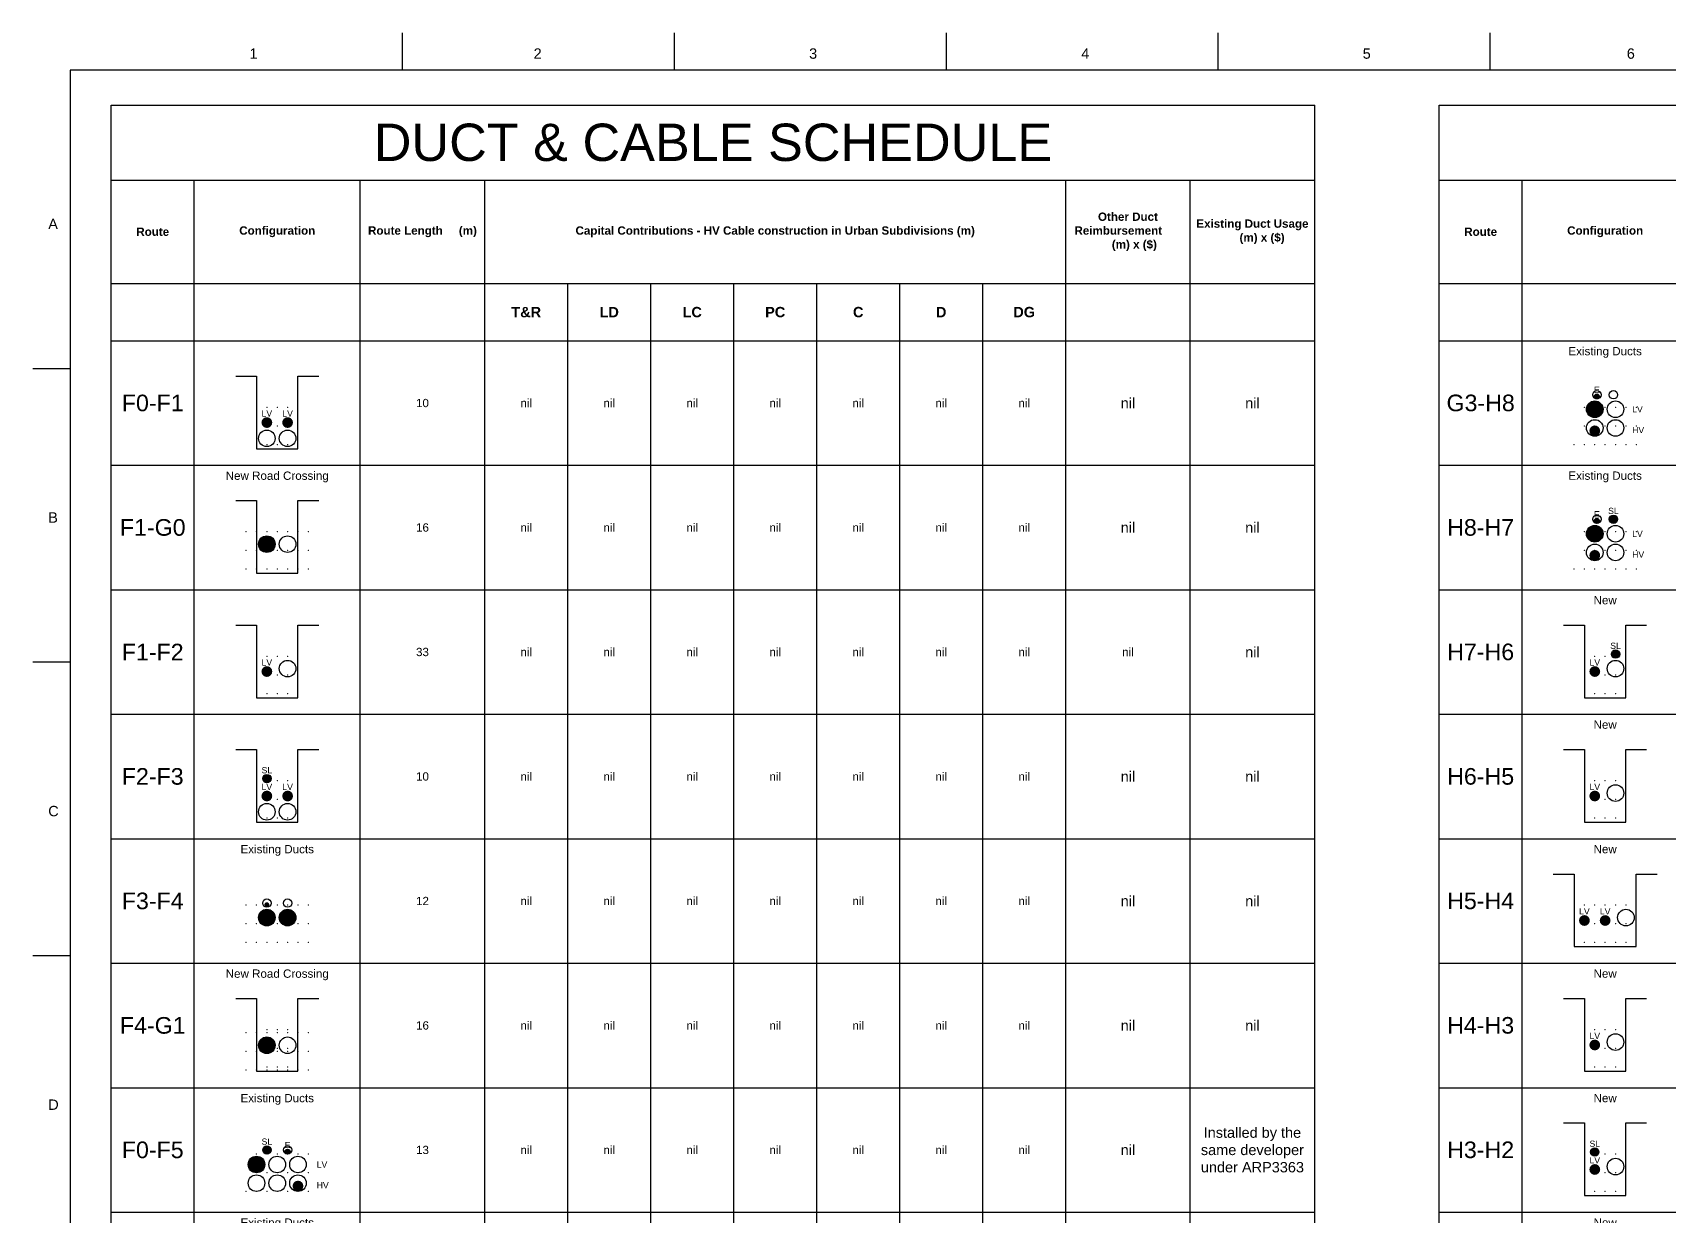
# Paper-space layout 'Duct B1 (2)' of a CAD drawing. Header units: metres, sheet in millimetres. Extents: x -9 to 824, y -9 to 577.
# Drawn here: x -8.9 to 385.4, y 292.2 to 577.4 of the extents above; entities that cross this region are included whole.
import ezdxf
from ezdxf.enums import TextEntityAlignment as Align

# ---------------------------------------------------------------- set-up
doc = ezdxf.new("R2010")
doc.units = ezdxf.units.M
doc.layers.get('0').update_dxf_attribs({"color": 6})
doc.layers.add('_User Miscellaneous10', color=252, linetype='Continuous', lineweight=13, plot=False, transparency=0.75)
doc.layers.add('Notes', color=7, linetype='Continuous')
doc.styles.add('ARIAL', font='arial.ttf', dxfattribs={"height": 2})
doc.styles.get("Standard").update_dxf_attribs({"font": 'arial.ttf'})
doc.linetypes.add('IE Trench HV', pattern='A,4,-0.4,["/",Standard,S=2,R=0,X=0.25,Y=-1],-1.6', length=6)

# ---------------------------------------------------------------- blocks, each defined once
blk = doc.blocks.new('A1_FRAME_TITLE')
at = {"layer": 'Notes'}
for p, q in [((89.14, 574.39), (89.14, 583.39)), ((154.65, 574.39), (154.65, 583.39)), ((220.16, 574.39), (220.16, 583.39)), ((285.67, 574.39), (285.67, 583.39)), ((351.17, 574.39), (351.17, 583.39)), ((9, 574.39), (9, 5.97)), ((9, 502.43), (0, 502.43)), ((8.99, 431.68), (0, 431.68)), ((8.99, 360.93), (0, 360.93))]:
    blk.add_line(p, q, dxfattribs=at)
at = {"layer": 'Notes', "flags": 128}
for points in [[(149.5, 574.39), (9, 574.39)], [(824.37, 574.39), (149.5, 574.39)]]:
    blk.add_lwpolyline(points, dxfattribs=at)
at = {"layer": 'Notes', "style": 'ARIAL'}
for s, p in [('1', (52.24, 577.12)), ('2', (120.7, 577.12)), ('3', (187.09, 577.12)), ('4', (252.67, 577.12)), ('5', (320.5, 577.12)), ('6', (384.13, 577.12)), ('A', (3.74, 536.06)), ('B', (3.74, 465.31)), ('C', (3.74, 394.56)), ('D', (3.74, 323.81))]:
    blk.add_text(s, height=2.5, dxfattribs=at).set_placement(p)
at = {"layer": 'Notes', "style": 'ARIAL', "flags": 8}
blk.add_attdef('VERSION_NO', text='', height=1.5, rotation=90, dxfattribs=at).set_placement((261.75, 40.04), align=Align.MIDDLE_CENTER)
at = {"layer": 'Notes', "style": 'ARIAL'}
for tag, height, p in [('CAP_NO', 2, (496.37, 44.97)), ('IE_NUM', 2, (496.37, 38.97)), ('REF_1', 2, (321.87, 32.97)), ('GEN_WO', 2.5, (427.37, 32.97)), ('HV_SWITCH', 2, (496.37, 32.97)), ('REF_2', 2, (321.87, 26.97)), ('OH_WO', 2.5, (427.37, 26.97)), ('UBD_REF', 2, (496.37, 26.97)), ('REF_3', 2, (321.87, 20.97)), ('UG_WO', 2.5, (427.37, 20.97)), ('GIS_MAP_No', 2, (496.37, 20.97)), ('REF_4', 2, (321.87, 14.97)), ('SUB_WO', 2.5, (427.37, 14.97)), ('HV_OP_DIAG', 2, (496.37, 14.97)), ('LGA', 2, (496.37, 8.97))]:
    blk.add_attdef(tag, text='', height=height, dxfattribs=at).set_placement(p, align=Align.MIDDLE_LEFT)
for tag, height, p in [('T1', 4, (679.37, 41.13)), ('T2', 4, (679.37, 35.13)), ('REF_No_1', 2.5, (306.87, 32.97)), ('REF_No_2', 2.5, (306.87, 26.97)), ('T3', 4, (679.37, 29.13)), ('DRAWN', 2.5, (561.87, 25.97)), ('T4', 4, (679.37, 23.13)), ('NUM', 8, (791.37, 20.97)), ('REV', 8, (819.37, 20.97)), ('REF_No_3', 2.5, (306.87, 20.97)), ('REF_No_4', 2.5, (306.87, 14.97)), ('DATE', 2.5, (561.87, 17.97)), ('T5', 4, (679.37, 17.13)), ('T6', 4, (679.37, 11.13)), ('CHD', 2.5, (561.87, 9.97)), ('DESIGN', 2.5, (601.87, 9.97)), ('NS', 2.5, (789.8, 8.94)), ('SHTS', 2.5, (804.81, 8.95))]:
    blk.add_attdef(tag, text='', height=height, dxfattribs=at).set_placement(p, align=Align.MIDDLE_CENTER)
blk.add_attdef('scale', text='', height=2.5, dxfattribs=at).set_placement((560.29, 33.27), align=Align.CENTER)
blk.add_attdef('ExportID', (9.08, 2.39), '', height=2.5, dxfattribs=at)
at = {"layer": 'Notes', "style": 'ARIAL', "flags": 1}
for tag, p, height in [('ProjectType', (14.17, -26.8), 2.5), ('ProjectNumber', (23.56, -26.82), 0.1), ('DrawingNumber', (35.51, -26.8), 0.1), ('ProjectDescription', (47.56, -26.83), 0.1), ('ExportDate', (60.28, -26.79), 2.5), ('ExportUserName', (69.15, -26.8), 2.5), ('DesignerCompanyName', (81.48, -26.79), 2.5), ('ExportAreaOfInterest', (97.1, -26.81), 2.5), ('GIS_SUCCESS', (112, -26.78), 2.5), ('CAD_SUCCESS', (121.79, -26.78), 2.5), ('DEPOTCODE', (132.11, -26.88), 2.5), ('ExportCategories', (140.08, -26.8), 2.5), ('Comments', (154.38, -26.88), 2.5)]:
    blk.add_attdef(tag, p, '', height=height, dxfattribs=at)
blk = doc.blocks.new('*T599')
at = {"layer": 'Notes', "color": 0, "linetype": 'ByBlock', "lineweight": -2, "ltscale": 0.5, "transparency": 16777216}
for p, q in [((0, 506.83), (290, 506.83)), ((0, 0), (0, 506.83)), ((290, 0), (290, 506.83)), ((0, 488.73), (290, 488.73)), ((20, 0), (20, 488.73)), ((60, 0), (60, 488.73)), ((90, 0), (90, 488.73)), ((230, 0), (230, 488.73)), ((260, 0), (260, 488.73)), ((0, 463.82), (290, 463.82)), ((110, 0), (110, 463.82)), ((130, 0), (130, 463.82)), ((150, 0), (150, 463.82)), ((170, 0), (170, 463.82)), ((190, 0), (190, 463.82)), ((210, 0), (210, 463.82)), ((0, 450), (290, 450)), ((0, 420), (290, 420)), ((0, 390), (290, 390)), ((0, 360), (290, 360)), ((0, 330), (290, 330)), ((0, 300), (290, 300)), ((0, 270), (290, 270)), ((0, 240), (290, 240)), ((0, 210), (290, 210)), ((0, 180), (290, 180)), ((0, 150), (290, 150)), ((0, 120), (290, 120)), ((0, 90), (290, 90)), ((0, 60), (290, 60)), ((0, 30), (290, 30)), ((0, 0), (290, 0))]:
    blk.add_line(p, q, dxfattribs=at)
at = {"layer": 'Notes', "color": 0, "ltscale": 0.5, "transparency": 16777216}
for s, insert, char_height, width, attachment_point in [('{\\H2.25x;DUCT & CABLE SCHEDULE\\H0.24692x;                                                                                                                           \\H2.25x;                                                                     }', (145, 497.78), 4, 287, 5), ('{\\fArial|b1|i0|c0|p34;Route}', (10, 476.28), 2, 17, 5), ('{\\fArial|b1|i0|c0|p34;Configuration}', (40, 476.28), 2, 37, 5), ('{\\fArial|b1|i0|c0|p34;Route Length     (m)}', (75, 476.28), 2, 27, 5), ('{\\fArial|b1|i0|c0|p34;Capital Contributions - HV Cable construction in Urban Subdivisions (m)}', (160, 476.28), 2, 137, 5), ('{\\fArial|b1|i0|c0|p34;Other Duct Reimbursement            (m) x ($) }', (245, 476.28), 2, 27, 5), ('{\\fArial|b1|i0|c0|p34;Existing Duct Usage       (m) x ($)}', (275, 476.28), 2, 27, 5), ('{\\fArial|b1|i0|c0|p34;T&R}', (100, 456.91), 2.5, 17, 5), ('{\\fArial|b1|i0|c0|p34;LD}', (120, 456.91), 2.5, 17, 5), ('{\\fArial|b1|i0|c0|p34;LC}', (140, 456.91), 2.5, 17, 5), ('{\\fArial|b1|i0|c0|p34;PC}', (160, 456.91), 2.5, 17, 5), ('{\\fArial|b1|i0|c0|p34;C}', (180, 456.91), 2.5, 17, 5), ('{\\fArial|b1|i0|c0|p34;D}', (200, 456.91), 2.5, 17, 5), ('{\\fArial|b1|i0|c0|p34;DG}', (220, 456.91), 2.5, 17, 5), ('F0-F1', (10, 435), 4, 17, 5), ('10', (75, 435), 2, 27, 5), ('nil', (100, 435), 2, 17, 5), ('nil', (120, 435), 2, 17, 5), ('nil', (140, 435), 2, 17, 5), ('nil', (160, 435), 2, 17, 5), ('nil', (180, 435), 2, 17, 5), ('nil', (200, 435), 2, 17, 5), ('nil', (220, 435), 2, 17, 5), ('nil', (245, 435), 2.5, 27, 5), ('nil', (275, 435), 2.5, 27, 5), ('New Road Crossing', (40, 418.5), 2, 37, 2), ('F1-G0', (10, 405), 4, 17, 5), ('nil', (245, 405), 2.5, 27, 5), ('nil', (275, 405), 2.5, 27, 5), ('16', (75, 405), 2, 27, 5), ('nil', (100, 405), 2, 17, 5), ('nil', (120, 405), 2, 17, 5), ('nil', (140, 405), 2, 17, 5), ('nil', (160, 405), 2, 17, 5), ('nil', (180, 405), 2, 17, 5), ('nil', (200, 405), 2, 17, 5), ('nil', (220, 405), 2, 17, 5), ('F1-F2', (10, 375), 4, 17, 5), ('33', (75, 375), 2, 27, 5), ('nil', (100, 375), 2, 17, 5), ('nil', (120, 375), 2, 17, 5), ('nil', (140, 375), 2, 17, 5), ('nil', (160, 375), 2, 17, 5), ('nil', (180, 375), 2, 17, 5), ('nil', (200, 375), 2, 17, 5), ('nil', (220, 375), 2, 17, 5), ('nil', (245, 375), 2, 27, 5), ('nil', (275, 375), 2.5, 27, 5), ('F2-F3', (10, 345), 4, 17, 5), ('10', (75, 345), 2, 27, 5), ('nil', (100, 345), 2, 17, 5), ('nil', (120, 345), 2, 17, 5), ('nil', (140, 345), 2, 17, 5), ('nil', (160, 345), 2, 17, 5), ('nil', (180, 345), 2, 17, 5), ('nil', (200, 345), 2, 17, 5), ('nil', (220, 345), 2, 17, 5), ('nil', (245, 345), 2.5, 27, 5), ('nil', (275, 345), 2.5, 27, 5), ('Existing Ducts', (40, 328.5), 2, 37, 2), ('F3-F4', (10, 315), 4, 17, 5), ('12', (75, 315), 2, 27, 5), ('nil', (100, 315), 2, 17, 5), ('nil', (120, 315), 2, 17, 5), ('nil', (140, 315), 2, 17, 5), ('nil', (160, 315), 2, 17, 5), ('nil', (180, 315), 2, 17, 5), ('nil', (200, 315), 2, 17, 5), ('nil', (220, 315), 2, 17, 5), ('nil', (245, 315), 2.5, 27, 5), ('nil', (275, 315), 2.5, 27, 5), ('New Road Crossing', (40, 298.5), 2, 37, 2), ('F4-G1', (10, 285), 4, 17, 5), ('16', (75, 285), 2, 27, 5), ('nil', (100, 285), 2, 17, 5), ('nil', (120, 285), 2, 17, 5), ('nil', (140, 285), 2, 17, 5), ('nil', (160, 285), 2, 17, 5), ('nil', (180, 285), 2, 17, 5), ('nil', (200, 285), 2, 17, 5), ('nil', (220, 285), 2, 17, 5), ('nil', (245, 285), 2.5, 27, 5), ('nil', (275, 285), 2.5, 27, 5), ('Existing Ducts', (40, 268.5), 2, 37, 2), ('Installed by the same developer under ARP3363', (275, 255), 2.5, 27, 5), ('F0-F5', (10, 255), 4, 17, 5), ('nil', (245, 255), 2.5, 27, 5), ('13', (75, 255), 2, 27, 5), ('nil', (100, 255), 2, 17, 5), ('nil', (120, 255), 2, 17, 5), ('nil', (140, 255), 2, 17, 5), ('nil', (160, 255), 2, 17, 5), ('nil', (180, 255), 2, 17, 5), ('nil', (200, 255), 2, 17, 5), ('nil', (220, 255), 2, 17, 5), ('Existing Ducts', (40, 238.5), 2, 37, 2), ('Installed by the same developer under ARP3363', (275, 225), 2.5, 27, 5), ('F5-Z1', (10, 225), 4, 17, 5), ('9', (75, 225), 2, 27, 5), ('nil', (100, 225), 2, 17, 5), ('nil', (120, 225), 2, 17, 5), ('nil', (140, 225), 2, 17, 5), ('nil', (160, 225), 2, 17, 5), ('nil', (180, 225), 2, 17, 5), ('nil', (200, 225), 2, 17, 5), ('nil', (220, 225), 2, 17, 5), ('nil', (245, 225), 2.5, 27, 5), ('Existing Ducts', (40, 208.5), 2, 37, 2), ('Installed by the same developer under ARP3363', (275, 195), 2.5, 27, 5), ('F6-F7', (10, 195), 4, 17, 5), ('1', (75, 195), 2, 27, 5), ('nil', (100, 195), 2, 17, 5), ('nil', (120, 195), 2, 17, 5), ('nil', (140, 195), 2, 17, 5), ('nil', (160, 195), 2, 17, 5), ('nil', (180, 195), 2, 17, 5), ('nil', (200, 195), 2, 17, 5), ('nil', (220, 195), 2, 17, 5), ('nil', (245, 195), 2.5, 27, 5), ('Existing Ducts', (40, 178.5), 2, 37, 2), ('Installed by the same developer under ARP3363', (275, 165), 2.5, 27, 5), ('F7-F8', (10, 165), 4, 17, 5), ('9', (75, 165), 2, 27, 5), ('nil', (100, 165), 2, 17, 5), ('nil', (120, 165), 2, 17, 5), ('nil', (140, 165), 2, 17, 5), ('nil', (160, 165), 2, 17, 5), ('nil', (180, 165), 2, 17, 5), ('nil', (200, 165), 2, 17, 5), ('nil', (220, 165), 2, 17, 5), ('nil', (245, 165), 2.5, 27, 5), ('Existing Ducts', (40, 148.5), 2, 37, 2), ('Installed by the same developer under ARP3363', (275, 135), 2.5, 27, 5), ('F8-F9', (10, 135), 4, 17, 5), ('27', (75, 135), 2, 27, 5), ('nil', (100, 135), 2, 17, 5), ('nil', (120, 135), 2, 17, 5), ('nil', (140, 135), 2, 17, 5), ('nil', (160, 135), 2, 17, 5), ('nil', (180, 135), 2, 17, 5), ('nil', (200, 135), 2, 17, 5), ('nil', (220, 135), 2, 17, 5), ('nil', (245, 135), 2.5, 27, 5), ('New', (40, 118.5), 2, 37, 2), ('F9-H9', (10, 105), 4, 17, 5), ('13', (75, 105), 2, 27, 5), ('nil', (100, 105), 2, 17, 5), ('nil', (120, 105), 2, 17, 5), ('nil', (140, 105), 2, 17, 5), ('nil', (160, 105), 2, 17, 5), ('nil', (180, 105), 2, 17, 5), ('nil', (200, 105), 2, 17, 5), ('nil', (220, 105), 2, 17, 5), ('nil', (245, 105), 2.5, 27, 5), ('nil', (275, 105), 2.5, 27, 5), ('New Road Crossing', (40, 88.5), 2, 37, 2), ('F8-G2', (10, 75), 4, 17, 5), ('16', (75, 75), 2, 27, 5), ('nil', (100, 75), 2, 17, 5), ('nil', (120, 75), 2, 17, 5), ('nil', (140, 75), 2, 17, 5), ('nil', (160, 75), 2, 17, 5), ('nil', (180, 75), 2, 17, 5), ('nil', (200, 75), 2, 17, 5), ('nil', (220, 75), 2, 17, 5), ('nil', (245, 75), 2.5, 27, 5), ('nil', (275, 75), 2.5, 27, 5), ('Road Crossing', (40, 58.5), 2, 37, 2), ('Installed by the same developer under ARP3363', (275, 45), 2.5, 27, 5), ('F9-G3', (10, 45), 4, 17, 5), ('16', (75, 45), 2, 27, 5), ('nil', (100, 45), 2, 17, 5), ('nil', (120, 45), 2, 17, 5), ('nil', (140, 45), 2, 17, 5), ('nil', (160, 45), 2, 17, 5), ('nil', (180, 45), 2, 17, 5), ('nil', (200, 45), 2, 17, 5), ('nil', (220, 45), 2, 17, 5), ('nil', (245, 45), 2.5, 27, 5), ('Installed by the same developer under ARP3363', (275, 15), 2.5, 27, 5), ('Z1-F6', (10, 15), 4, 17, 5), ('5', (75, 15), 2, 27, 5), ('nil', (100, 15), 2, 17, 5), ('nil', (120, 15), 2, 17, 5), ('nil', (140, 15), 2, 17, 5), ('nil', (160, 15), 2, 17, 5), ('{\\C1;165}', (180, 15), 2, 17, 5), ('nil', (200, 15), 2, 17, 5), ('nil', (220, 15), 2, 17, 5), ('nil', (245, 15), 2.5, 27, 5)]:
    blk.add_mtext(s, dxfattribs=dict(at, insert=insert, char_height=char_height, width=width, attachment_point=attachment_point))
blk = doc.blocks.new('*T600')
at = {"layer": 'Notes', "color": 0, "linetype": 'ByBlock', "lineweight": -2, "ltscale": 0.5, "transparency": 16777216}
for p, q in [((0, 372.91), (290, 372.91)), ((0, 0), (0, 372.91)), ((290, 0), (290, 372.91)), ((0, 354.82), (290, 354.82)), ((20, 0), (20, 354.82)), ((60, 0), (60, 354.82)), ((90, 0), (90, 354.82)), ((230, 0), (230, 354.82)), ((260, 0), (260, 354.82)), ((0, 329.91), (290, 329.91)), ((110, 0), (110, 329.91)), ((130, 0), (130, 329.91)), ((150, 0), (150, 329.91)), ((170, 0), (170, 329.91)), ((190, 0), (190, 329.91)), ((210, 0), (210, 329.91)), ((0, 316.09), (290, 316.09)), ((0, 286.09), (290, 286.09)), ((0, 256.09), (290, 256.09)), ((0, 226.09), (290, 226.09)), ((0, 196.09), (290, 196.09)), ((0, 166.09), (290, 166.09)), ((0, 136.09), (290, 136.09)), ((0, 106.09), (290, 106.09)), ((0, 76.09), (290, 76.09)), ((0, 46.09), (290, 46.09)), ((0, 16.09), (290, 16.09)), ((0, 0), (290, 0))]:
    blk.add_line(p, q, dxfattribs=at)
at = {"layer": 'Notes', "color": 0, "ltscale": 0.5, "transparency": 16777216}
for s, insert, char_height, width, attachment_point in [('{\\H2.25x;DUCT & CABLE SCHEDULE\\H0.24692x;                                                                                                                           \\H2.25x;                                                                     }', (145, 363.87), 4, 287, 5), ('{\\fArial|b1|i0|c0|p34;Other Duct Reimbursement            (m) x ($) }', (245, 342.36), 2, 27, 5), ('{\\fArial|b1|i0|c0|p34;Route}', (10, 342.36), 2, 17, 5), ('{\\fArial|b1|i0|c0|p34;Configuration}', (40, 342.36), 2, 37, 5), ('{\\fArial|b1|i0|c0|p34;Route Length     (m)}', (75, 342.36), 2, 27, 5), ('{\\fArial|b1|i0|c0|p34;Capital Contributions - HV Cable construction in Urban Subdivisions (m)}', (160, 342.36), 2, 137, 5), ('{\\fArial|b1|i0|c0|p34;Existing Duct Usage       (m) x ($)}', (275, 342.36), 2, 27, 5), ('{\\fArial|b1|i0|c0|p34;T&R}', (100, 323), 2.5, 17, 5), ('{\\fArial|b1|i0|c0|p34;LD}', (120, 323), 2.5, 17, 5), ('{\\fArial|b1|i0|c0|p34;LC}', (140, 323), 2.5, 17, 5), ('{\\fArial|b1|i0|c0|p34;PC}', (160, 323), 2.5, 17, 5), ('{\\fArial|b1|i0|c0|p34;C}', (180, 323), 2.5, 17, 5), ('{\\fArial|b1|i0|c0|p34;D}', (200, 323), 2.5, 17, 5), ('{\\fArial|b1|i0|c0|p34;DG}', (220, 323), 2.5, 17, 5), ('Existing Ducts', (40, 314.59), 2, 37, 2), ('Installed by the same developer under ARP3363', (275, 301.09), 2.5, 27, 5), ('G3-H8', (10, 301.09), 4, 17, 5), ('63', (75, 301.09), 2, 27, 5), ('nil', (100, 301.09), 2, 17, 5), ('nil', (120, 301.09), 2, 17, 5), ('nil', (140, 301.09), 2, 17, 5), ('nil', (160, 301.09), 2, 17, 5), ('nil', (180, 301.09), 2, 17, 5), ('nil', (200, 301.09), 2, 17, 5), ('nil', (220, 301.09), 2, 17, 5), ('nil', (245, 301.09), 2.5, 27, 5), ('Existing Ducts', (40, 284.59), 2, 37, 2), ('Installed by the same developer under ARP3363', (275, 271.09), 2.5, 27, 5), ('H8-H7', (10, 271.09), 4, 17, 5), ('13', (75, 271.09), 2, 27, 5), ('nil', (100, 271.09), 2, 17, 5), ('nil', (120, 271.09), 2, 17, 5), ('nil', (140, 271.09), 2, 17, 5), ('nil', (160, 271.09), 2, 17, 5), ('nil', (180, 271.09), 2, 17, 5), ('nil', (200, 271.09), 2, 17, 5), ('nil', (220, 271.09), 2, 17, 5), ('nil', (245, 271.09), 2.5, 27, 5), ('New', (40, 254.59), 2, 37, 2), ('H7-H6', (10, 241.09), 4, 17, 5), ('8', (75, 241.09), 2, 27, 5), ('nil', (100, 241.09), 2, 17, 5), ('nil', (120, 241.09), 2, 17, 5), ('nil', (140, 241.09), 2, 17, 5), ('nil', (160, 241.09), 2, 17, 5), ('nil', (180, 241.09), 2, 17, 5), ('nil', (200, 241.09), 2, 17, 5), ('nil', (220, 241.09), 2, 17, 5), ('nil', (245, 241.09), 2, 27, 5), ('nil', (275, 241.09), 2.5, 27, 5), ('New', (40, 224.59), 2, 37, 2), ('H6-H5', (10, 211.09), 4, 17, 5), ('37', (75, 211.09), 2, 27, 5), ('nil', (100, 211.09), 2, 17, 5), ('nil', (120, 211.09), 2, 17, 5), ('nil', (140, 211.09), 2, 17, 5), ('nil', (160, 211.09), 2, 17, 5), ('nil', (180, 211.09), 2, 17, 5), ('nil', (200, 211.09), 2, 17, 5), ('nil', (220, 211.09), 2, 17, 5), ('nil', (245, 211.09), 2.5, 27, 5), ('nil', (275, 211.09), 2.5, 27, 5), ('New', (40, 194.59), 2, 37, 2), ('H5-H4', (10, 181.09), 4, 17, 5), ('9', (75, 181.09), 2, 27, 5), ('nil', (100, 181.09), 2, 17, 5), ('nil', (120, 181.09), 2, 17, 5), ('nil', (140, 181.09), 2, 17, 5), ('nil', (160, 181.09), 2, 17, 5), ('nil', (180, 181.09), 2, 17, 5), ('nil', (200, 181.09), 2, 17, 5), ('nil', (220, 181.09), 2, 17, 5), ('nil', (245, 181.09), 2.5, 27, 5), ('nil', (275, 181.09), 2.5, 27, 5), ('New', (40, 164.59), 2, 37, 2), ('H4-H3', (10, 151.09), 4, 17, 5), ('35', (75, 151.09), 2, 27, 5), ('nil', (100, 151.09), 2, 17, 5), ('nil', (120, 151.09), 2, 17, 5), ('nil', (140, 151.09), 2, 17, 5), ('nil', (160, 151.09), 2, 17, 5), ('nil', (180, 151.09), 2, 17, 5), ('nil', (200, 151.09), 2, 17, 5), ('nil', (220, 151.09), 2, 17, 5), ('nil', (245, 151.09), 2.5, 27, 5), ('nil', (275, 151.09), 2.5, 27, 5), ('New', (40, 134.59), 2, 37, 2), ('H3-H2', (10, 121.09), 4, 17, 5), ('nil', (245, 121.09), 2.5, 27, 5), ('nil', (275, 121.09), 2.5, 27, 5), ('18', (75, 121.09), 2, 27, 5), ('nil', (100, 121.09), 2, 17, 5), ('nil', (120, 121.09), 2, 17, 5), ('nil', (140, 121.09), 2, 17, 5), ('nil', (160, 121.09), 2, 17, 5), ('nil', (180, 121.09), 2, 17, 5), ('nil', (200, 121.09), 2, 17, 5), ('nil', (220, 121.09), 2, 17, 5), ('New', (40, 104.59), 2, 37, 2), ('H2-H1', (10, 91.09), 4, 17, 5), ('32', (75, 91.09), 2, 27, 5), ('nil', (100, 91.09), 2, 17, 5), ('nil', (120, 91.09), 2, 17, 5), ('nil', (140, 91.09), 2, 17, 5), ('nil', (160, 91.09), 2, 17, 5), ('nil', (180, 91.09), 2, 17, 5), ('nil', (200, 91.09), 2, 17, 5), ('nil', (220, 91.09), 2, 17, 5), ('nil', (245, 91.09), 2.5, 27, 5), ('nil', (275, 91.09), 2.5, 27, 5), ('Existing SL ducts, New LV cable', (40, 74.59), 2, 37, 2), ('H1-H0', (10, 61.09), 4, 17, 5), ('12', (75, 61.09), 2, 27, 5), ('nil', (100, 61.09), 2, 17, 5), ('nil', (120, 61.09), 2, 17, 5), ('nil', (140, 61.09), 2, 17, 5), ('nil', (160, 61.09), 2, 17, 5), ('nil', (180, 61.09), 2, 17, 5), ('nil', (200, 61.09), 2, 17, 5), ('nil', (220, 61.09), 2, 17, 5), ('nil', (245, 61.09), 2.5, 27, 5), ('nil', (275, 61.09), 2.5, 27, 5), ('H9-X', (10, 31.09), 4, 17, 5), ('8', (75, 31.09), 2, 27, 5), ('nil', (100, 31.09), 2, 17, 5), ('nil', (120, 31.09), 2, 17, 5), ('nil', (140, 31.09), 2, 17, 5), ('nil', (160, 31.09), 2, 17, 5), ('nil', (180, 31.09), 2, 17, 5), ('nil', (200, 31.09), 2, 17, 5), ('nil', (220, 31.09), 2, 17, 5), ('nil', (245, 31.09), 2.5, 27, 5), ('nil', (275, 31.09), 2.5, 27, 5), ('{\\fArial|b1|i0|c0|p34;TOTAL ($)}', (75, 8.04), 2.5, 27, 5), ('330', (180, 8.04), 2, 17, 5), ('4232', (200, 8.04), 2, 17, 5)]:
    blk.add_mtext(s, dxfattribs=dict(at, insert=insert, char_height=char_height, width=width, attachment_point=attachment_point))
blk = doc.blocks.new('*U358')
at = {"flags": 128}
blk.add_lwpolyline([(-10, 17.5), (-5, 17.5), (-5, 0), (5, 0), (5, 17.5), (10, 17.5)], dxfattribs=at)
at = {"layer": '_User Miscellaneous10'}
for p in [(-2.5, 10), (0, 10), (2.5, 10), (-2.5, 5.5), (0, 5.5), (2.5, 5.5), (-2.5, 1), (0, 1), (2.5, 1)]:
    blk.add_point(p, dxfattribs=at)
blk = doc.blocks.new('*U334')
h = blk.add_hatch(color=5)
h.dxf.hatch_style = 1
h.paths.add_polyline_path([(1.3, 1.3, 1), (-1.3, 1.3, 1)])
at = {"color": 1, "insert": (0, 3.5), "char_height": 1.5, "width": 1.4, "attachment_point": 5}
blk.add_mtext('{\\C5;LV}', dxfattribs=at)
blk = doc.blocks.new('*U337')
blk.add_circle((0, 2), 2)
blk = doc.blocks.new('*U359')
at = {"layer": '_User Miscellaneous10'}
for p in [(-7.5, 10), (-5, 10), (-2.5, 10), (0, 10), (2.5, 10), (5, 10), (7.5, 10), (-7.5, 5.5), (-5, 5.5), (-2.5, 5.5), (0, 5.5), (2.5, 5.5), (5, 5.5), (7.5, 5.5), (-7.5, 1), (-5, 1), (-2.5, 1), (0, 1), (2.5, 1), (5, 1), (7.5, 1)]:
    blk.add_point(p, dxfattribs=at)
blk = doc.blocks.new('*U360')
h = blk.add_hatch(color=5)
h.dxf.hatch_style = 1
h.paths.add_polyline_path([(2, 2, 1), (-2, 2, 1)])
blk.add_circle((0, 2), 2)
blk = doc.blocks.new('*U336')
h = blk.add_hatch(color=4)
h.dxf.hatch_style = 1
h.paths.add_polyline_path([(1, 1, 1), (-1, 1, 1)])
blk.add_circle((0, 1), 1)
at = {"color": 4, "insert": (0, 3), "char_height": 1.5, "width": 1.4, "attachment_point": 5}
blk.add_mtext('SL', dxfattribs=at)
blk = doc.blocks.new('*U335')
h = blk.add_hatch(color=4)
h.dxf.hatch_style = 1
h.paths.add_polyline_path([(0.6, 0.6, 1), (-0.6, 0.6, 1)])
blk.add_circle((0, 1), 1)
blk = doc.blocks.new('*U332')
blk.add_circle((0, 1), 1)
blk = doc.blocks.new('*U390')
at = {"layer": '_User Miscellaneous10'}
for p in [(-5, 10), (-2.5, 10), (0, 10), (2.5, 10), (5, 10), (7.5, 10), (-5, 5.5), (-2.5, 5.5), (0, 5.5), (2.5, 5.5), (5, 5.5), (7.5, 5.5), (-7.5, 1), (-5, 1), (-2.5, 1), (0, 1), (2.5, 1), (5, 1), (7.5, 1)]:
    blk.add_point(p, dxfattribs=at)
blk = doc.blocks.new('*U338')
h = blk.add_hatch(color=1)
h.dxf.hatch_style = 1
h.paths.add_polyline_path([(1.3, 1.3, 1), (-1.3, 1.3, 1)])
blk.add_circle((0, 2), 2)
blk = doc.blocks.new('*U333')
h = blk.add_hatch(color=3)
h.dxf.hatch_style = 1
h.paths.add_polyline_path([(0.6, 0.6, 1), (-0.6, 0.6, 1)])
at = {"color": 3}
blk.add_circle((0, 0.6), 0.6, dxfattribs=at)
at = {"insert": (0, 2.2), "char_height": 1.5, "width": 1.8, "attachment_point": 5}
blk.add_mtext('{\\C3;E}', dxfattribs=at)
blk = doc.blocks.new('*U356')
at = {"flags": 128}
blk.add_lwpolyline([(-12.5, 17.5), (-7.5, 17.5), (-7.5, 0), (7.5, 0), (7.5, 17.5), (12.5, 17.5)], dxfattribs=at)
at = {"layer": '_User Miscellaneous10'}
for p in [(-5, 10), (-2.5, 10), (0, 10), (2.5, 10), (5, 10), (-5, 5.5), (-2.5, 5.5), (0, 5.5), (2.5, 5.5), (5, 5.5), (-5, 1), (-2.5, 1), (0, 1), (2.5, 1), (5, 1)]:
    blk.add_point(p, dxfattribs=at)

psp = doc.layouts.new('Duct B1 (2)')

# ---------------------------------------------------------------- block references
for name, p in [('*T599', (10, 53.17)), ('*T600', (330, 187.09))]:
    psp.add_blockref(name, p)
at = {"layer": 'Notes'}
for name, p in [('A1_FRAME_TITLE', (-8.92, -5.97)), ('*U358', (50, 477.17)), ('*U332', (368, 489.17)), ('*U333', (368, 489.17)), ('*U332', (372, 489.17)), ('*U390', (370, 477.17)), ('*U360', (367.5, 484.67)), ('*U337', (372.5, 484.67)), ('*U338', (367.5, 480.17)), ('*U337', (372.5, 480.17)), ('*U333', (368, 459.17)), ('*U336', (372, 459.17)), ('*U360', (367.5, 454.67)), ('*U332', (368, 459.17)), ('*U337', (372.5, 454.67)), ('*U359', (50, 447.17)), ('*U390', (370, 447.17)), ('*U338', (367.5, 450.17)), ('*U337', (372.5, 450.17)), ('*U358', (50, 417.17)), ('*U358', (370, 417.17)), ('*U358', (50, 387.17)), ('*U358', (370, 387.17)), ('*U356', (370, 357.17)), ('*U359', (50, 357.17)), ('*U358', (370, 327.17)), ('*U359', (50, 326.41)), ('*U358', (370, 297.17)), ('*U336', (47.5, 307.17)), ('*U332', (52.5, 307.17)), ('*U333', (52.5, 307.17)), ('*U390', (50, 297.17)), ('*U360', (45, 302.67)), ('*U337', (50, 302.67)), ('*U337', (55, 302.67)), ('*U337', (45, 298.17)), ('*U337', (50, 298.17)), ('*U338', (55, 298.17))]:
    psp.add_blockref(name, p, dxfattribs=at)
at = {"layer": 'Notes', "color": 6, "linetype": 'IE Trench HV'}
for name, p in [('*U334', (47.5, 482.17)), ('*U334', (52.5, 482.17)), ('*U337', (47.5, 477.67)), ('*U337', (52.5, 477.67)), ('*U360', (47.5, 452.17)), ('*U337', (52.5, 452.17)), ('*U336', (372.5, 426.67)), ('*U334', (47.5, 422.17)), ('*U337', (52.5, 422.17)), ('*U334', (367.5, 422.17)), ('*U337', (372.5, 422.17)), ('*U336', (47.5, 396.67)), ('*U334', (47.5, 392.17)), ('*U334', (52.5, 392.17)), ('*U334', (367.5, 392.17)), ('*U337', (372.5, 392.17)), ('*U337', (47.5, 387.67)), ('*U337', (52.5, 387.67)), ('*U335', (47.5, 366.67)), ('*U332', (52.5, 366.67)), ('*U360', (47.5, 362.17)), ('*U360', (52.5, 362.17)), ('*U334', (365, 362.17)), ('*U334', (370, 362.17)), ('*U337', (375, 362.17)), ('*U360', (47.5, 331.41)), ('*U337', (52.5, 331.41)), ('*U334', (367.5, 332.17)), ('*U337', (372.5, 332.17)), ('*U336', (367.5, 306.67)), ('*U334', (367.5, 302.17)), ('*U337', (372.5, 302.17))]:
    psp.add_blockref(name, p, dxfattribs=at)
at = {"layer": 'Notes', "transparency": 33554687}
for p in [(50, 447.17), (50, 327.17)]:
    psp.add_blockref('*U358', p, dxfattribs=at)

# ---------------------------------------------------------------- texts
at = {"layer": 'Notes', "char_height": 1.5, "attachment_point": 4}
for insert in [(376.5, 484.17), (376.5, 454.17), (59.5, 302.17)]:
    psp.add_mtext('LV\\P\\PHV', dxfattribs=dict(at, insert=insert))

doc.saveas('drawing.dxf')
